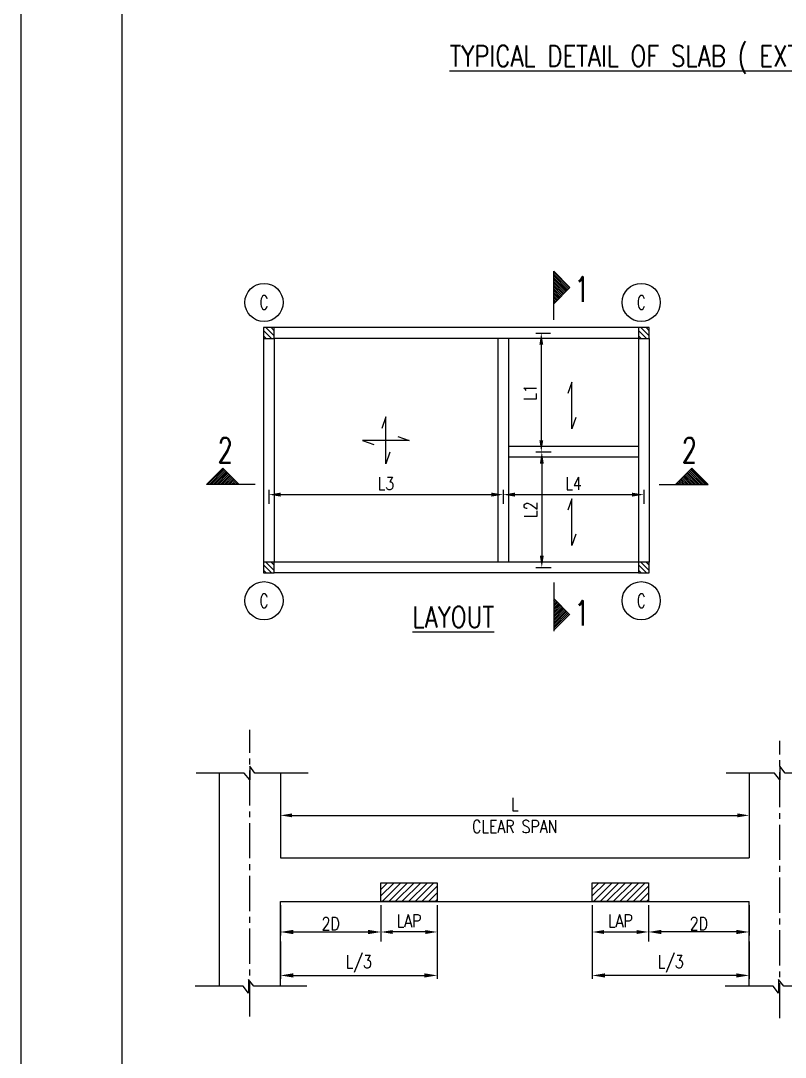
# Model space of a CAD drawing. Extents: x 324505 to 1272425, y -526289 to -156124.
# Drawn here: x 458845 to 475158, y -310249 to -288147 of the extents above; entities that cross this region are included whole.
import ezdxf
from ezdxf.enums import TextEntityAlignment as Align
from ezdxf.lldxf.tags import DXFTag

# ---------------------------------------------------------------- set-up
doc = ezdxf.new("R2010")
doc.units = 0
doc.header["$LTSCALE"] = 500
doc.header["$MEASUREMENT"] = 0
doc.header["$PDMODE"] = 35
doc.header["$PDSIZE"] = -15
doc.linetypes.add('CENTER2', pattern=[1.125, 0.75, -0.125, 0.125, -0.125])
doc.linetypes.add('HIDDEN2', pattern=[0.1875, 0.125, -0.0625])
doc.layers.get('DEFPOINTS').update_dxf_attribs({"color": 4})
for name, color, linetype in [('BEAM', 4, 'Continuous'), ('col & circal', 8, 'CENTER2'), ('CUTOUT2', 9, 'Continuous'), ('DIM', 5, 'Continuous'), ('NO. SECTION', 1, 'Continuous'), ('S-BEAM INNER', 4, 'HIDDEN2'), ('S-COLUMN', 1, 'Continuous'), ('S-COLUMN CIRCLE', 9, 'Continuous'), ('S-COLUMN HATCH', 8, 'Continuous'), ('S-COLUMN NO', 2, 'Continuous'), ('S-CONCRET LINE', 4, 'Continuous'), ('S-DIM-1', 5, 'Continuous'), ('S-SLAB MARK', 3, 'Continuous'), ('S-TITLE', 6, 'Continuous'), ('s_TITILE', 9, 'Continuous')]:
    doc.layers.add(name, color=color, linetype=linetype)
doc.styles.add('ROMANS', font='simplex.shx', dxfattribs={"width": 0.8, "height": 275, "bigfont": 'bigfont.shx'})
tags = doc.linetypes.add('HIDDEN', pattern=[0.375, 0.25, -0.125]).pattern_tags.tags
tags[6:7] = [DXFTag(74, 4), DXFTag(75, 0), DXFTag(340, '0'), DXFTag(46, 1.0), DXFTag(50, 0.0), DXFTag(44, 0.0), DXFTag(45, 0.0)]
tags[4:5] = [DXFTag(74, 4), DXFTag(75, 0), DXFTag(340, '0'), DXFTag(46, 1.0), DXFTag(50, 0.0), DXFTag(44, 0.0), DXFTag(45, 0.0)]
doc.dimstyles.new('Copy of INT2TIMES', dxfattribs={"dimtxt": 300, "dimasz": 275, "dimexe": 75, "dimexo": 75, "dimgap": 40, "dimtad": 1, "dimdec": 0, "dimlfac": 0.5, "dimrnd": 5, "dimzin": 0, "dimdsep": 46, "dimtxsty": 'ROMANS', "dimcen": -1, "dimclrd": 5, "dimclre": 5, "dimclrt": 4, "dimadec": 0, "dimazin": 0, "dimtfac": 1, "dimtdec": 0, "dimtix": 1, "dimtofl": 0, "dimtmove": 2, "dimatfit": 3, "dimfxl": 0, "dimtolj": 1, "dimtzin": 0, "dimarcsym": 0})
doc.dimstyles.new('dim100', dxfattribs={"dimtxt": 250, "dimasz": 250, "dimexe": 200, "dimexo": 200, "dimgap": 100, "dimtad": 1, "dimdec": 0, "dimzin": 0, "dimdsep": 46, "dimtxsty": 'ROMANS', "dimcen": 0, "dimclrd": 5, "dimclre": 5, "dimclrt": 4, "dimadec": 0, "dimazin": 0, "dimtfac": 1, "dimtdec": 0, "dimtix": 1, "dimtofl": 0, "dimtmove": 2, "dimatfit": 3, "dimfxl": 0, "dimtolj": 1, "dimtzin": 0, "dimlwd": -1, "dimlwe": -1, "dimarcsym": 0})

# ---------------------------------------------------------------- blocks, each defined once
blk = doc.blocks.new('*D101')
at = {"layer": 'DEFPOINTS', "color": 0}
for p in [(472240, -306928), (474386, -306928), (472240, -307578)]:
    blk.add_point(p, dxfattribs=at)
at = {"layer": 'DIM', "color": 5, "lineweight": -2, "ltscale": 2}
for p, q in [((472240, -307003), (472240, -307653)), ((474386, -307003), (474386, -307653)), ((474111, -307578), (472515, -307578))]:
    blk.add_line(p, q, dxfattribs=at)
at = {"layer": 'DIM', "color": 5}
for points in [[(472515, -307532), (472515, -307624), (472240, -307578)], [(474111, -307624), (474111, -307532), (474386, -307578)]]:
    blk.add_solid(points, dxfattribs=at)
at = {"layer": 'DIM', "color": 4, "insert": (473313, -307401), "char_height": 275, "attachment_point": 5, "style": 'ROMANS'}
blk.add_mtext('\\A1;{2D}', dxfattribs=at)
blk = doc.blocks.new('*D102')
at = {"layer": 'DEFPOINTS', "color": 0}
for p in [(471040, -306928), (472240, -306928), (472240, -307578)]:
    blk.add_point(p, dxfattribs=at)
at = {"layer": 'S-DIM-1', "color": 5}
for p, q in [((471040, -307128), (471040, -307778)), ((472240, -307128), (472240, -307778)), ((471290, -307578), (471990, -307578))]:
    blk.add_line(p, q, dxfattribs=at)
for points in [[(471290, -307537), (471290, -307620), (471040, -307578)], [(471990, -307620), (471990, -307537), (472240, -307578)]]:
    blk.add_solid(points, dxfattribs=at)
at = {"layer": 'S-DIM-1', "color": 4, "insert": (471640, -307341), "char_height": 275, "attachment_point": 5, "style": 'ROMANS'}
blk.add_mtext('\\A1;LAP', dxfattribs=at)
blk = doc.blocks.new('*D103')
at = {"layer": 'DEFPOINTS', "color": 0}
for p in [(471040, -306928), (474386, -307703), (471040, -308504)]:
    blk.add_point(p, dxfattribs=at)
at = {"layer": 'DIM', "color": 5, "lineweight": -2, "ltscale": 2}
for p, q in [((471040, -307003), (471040, -308579)), ((474386, -307778), (474386, -308579)), ((474111, -308504), (471315, -308504))]:
    blk.add_line(p, q, dxfattribs=at)
at = {"layer": 'DIM', "color": 5}
for points in [[(471315, -308459), (471315, -308550), (471040, -308504)], [(474111, -308550), (474111, -308459), (474386, -308504)]]:
    blk.add_solid(points, dxfattribs=at)
at = {"layer": 'DIM', "color": 4, "insert": (472713, -308255), "char_height": 275, "attachment_point": 5, "style": 'ROMANS'}
blk.add_mtext('\\A1;L/3', dxfattribs=at)
blk = doc.blocks.new('*D104')
at = {"layer": 'DEFPOINTS', "color": 0}
for p in [(464386, -306928), (466531, -306928), (466531, -307578)]:
    blk.add_point(p, dxfattribs=at)
at = {"layer": 'DIM', "color": 5, "lineweight": -2, "ltscale": 2}
for p, q in [((464386, -307003), (464386, -307653)), ((466531, -307003), (466531, -307653)), ((464661, -307578), (466256, -307578))]:
    blk.add_line(p, q, dxfattribs=at)
at = {"layer": 'DIM', "color": 5}
for points in [[(464661, -307532), (464661, -307624), (464386, -307578)], [(466256, -307624), (466256, -307532), (466531, -307578)]]:
    blk.add_solid(points, dxfattribs=at)
at = {"layer": 'DIM', "color": 4, "insert": (465458, -307401), "char_height": 275, "attachment_point": 5, "style": 'ROMANS'}
blk.add_mtext('\\A1;{2D}', dxfattribs=at)
blk = doc.blocks.new('*D105')
at = {"layer": 'DEFPOINTS', "color": 0}
for p in [(466531, -306928), (467731, -306928), (466531, -307578)]:
    blk.add_point(p, dxfattribs=at)
at = {"layer": 'S-DIM-1', "color": 5}
for p, q in [((466531, -307128), (466531, -307778)), ((467731, -307128), (467731, -307778)), ((467481, -307578), (466781, -307578))]:
    blk.add_line(p, q, dxfattribs=at)
for points in [[(466781, -307537), (466781, -307620), (466531, -307578)], [(467481, -307620), (467481, -307537), (467731, -307578)]]:
    blk.add_solid(points, dxfattribs=at)
at = {"layer": 'S-DIM-1', "color": 4, "insert": (467131, -307341), "char_height": 275, "attachment_point": 5, "style": 'ROMANS'}
blk.add_mtext('\\A1;LAP', dxfattribs=at)
blk = doc.blocks.new('*D106')
at = {"layer": 'DEFPOINTS', "color": 0}
for p in [(467731, -306928), (464386, -307703), (467731, -308504)]:
    blk.add_point(p, dxfattribs=at)
at = {"layer": 'DIM', "color": 5, "lineweight": -2, "ltscale": 2}
for p, q in [((467731, -307003), (467731, -308579)), ((464386, -307778), (464386, -308579)), ((464661, -308504), (467456, -308504))]:
    blk.add_line(p, q, dxfattribs=at)
at = {"layer": 'DIM', "color": 5}
for points in [[(464661, -308459), (464661, -308550), (464386, -308504)], [(467456, -308550), (467456, -308459), (467731, -308504)]]:
    blk.add_solid(points, dxfattribs=at)
at = {"layer": 'DIM', "color": 4, "insert": (466058, -308255), "char_height": 275, "attachment_point": 5, "style": 'ROMANS'}
blk.add_mtext('\\A1;L/3', dxfattribs=at)
blk = doc.blocks.new('*D113')
at = {"layer": 'DEFPOINTS', "color": 0}
for p in [(464386, -305091), (474386, -305091), (474386, -305091)]:
    blk.add_point(p, dxfattribs=at)
at = {"layer": 'S-DIM-1', "color": 5}
for p, q in [((464386, -304891), (464386, -304891)), ((474386, -304891), (474386, -304891)), ((464636, -305091), (474136, -305091))]:
    blk.add_line(p, q, dxfattribs=at)
for points in [[(464636, -305050), (464636, -305133), (464386, -305091)], [(474136, -305133), (474136, -305050), (474386, -305091)]]:
    blk.add_solid(points, dxfattribs=at)
at = {"layer": 'S-DIM-1', "color": 4, "char_height": 275, "attachment_point": 5, "style": 'ROMANS'}
for s, insert in [('\\A1;L', (469386, -304854)), ('CLEAR SPAN', (469386, -305329))]:
    blk.add_mtext(s, dxfattribs=dict(at, insert=insert))
blk = doc.blocks.new('*D1214')
at = {"layer": 'DEFPOINTS', "color": 0}
for p in [(469637, -294806), (469637, -297341), (469952, -297341)]:
    blk.add_point(p, dxfattribs=at)
at = {"layer": 'S-CONCRET LINE', "color": 5}
for p, q in [((469837, -294806), (470152, -294806)), ((469952, -295056), (469952, -297091)), ((469837, -297341), (470152, -297341))]:
    blk.add_line(p, q, dxfattribs=at)
for points in [[(469994, -295056), (469911, -295056), (469952, -294806)], [(469911, -297091), (469994, -297091), (469952, -297341)]]:
    blk.add_solid(points, dxfattribs=at)
at = {"layer": 'S-CONCRET LINE', "color": 4, "insert": (469715, -296073), "char_height": 275, "attachment_point": 5, "rotation": 90, "style": 'ROMANS'}
blk.add_mtext('\\A1;L1', dxfattribs=at)
blk = doc.blocks.new('*D1215')
at = {"layer": 'DEFPOINTS', "color": 0}
for p in [(469637, -297341), (469637, -299806), (469963, -299806)]:
    blk.add_point(p, dxfattribs=at)
at = {"layer": 'S-CONCRET LINE', "color": 5}
for p, q in [((469837, -297341), (470163, -297341)), ((469963, -297591), (469963, -299556)), ((469837, -299806), (470163, -299806))]:
    blk.add_line(p, q, dxfattribs=at)
for points in [[(470005, -297591), (469921, -297591), (469963, -297341)], [(469921, -299556), (470005, -299556), (469963, -299806)]]:
    blk.add_solid(points, dxfattribs=at)
at = {"layer": 'S-CONCRET LINE', "color": 4, "insert": (469725, -298573), "char_height": 275, "attachment_point": 5, "rotation": 90, "style": 'ROMANS'}
blk.add_mtext('\\A1;L2', dxfattribs=at)
blk = doc.blocks.new('*D1216')
at = {"layer": 'DEFPOINTS', "color": 0}
for p in [(464139, -297947), (469139, -297947), (469139, -298252)]:
    blk.add_point(p, dxfattribs=at)
at = {"layer": 'S-CONCRET LINE', "color": 5}
for p, q in [((464139, -298147), (464139, -298452)), ((469139, -298147), (469139, -298452)), ((464389, -298252), (468889, -298252))]:
    blk.add_line(p, q, dxfattribs=at)
for points in [[(464389, -298210), (464389, -298294), (464139, -298252)], [(468889, -298294), (468889, -298210), (469139, -298252)]]:
    blk.add_solid(points, dxfattribs=at)
at = {"layer": 'S-CONCRET LINE', "color": 4, "insert": (466639, -298014), "char_height": 275, "attachment_point": 5, "style": 'ROMANS'}
blk.add_mtext('\\A1;L3', dxfattribs=at)
blk = doc.blocks.new('*D1217')
at = {"layer": 'DEFPOINTS', "color": 0}
for p in [(469139, -297947), (472139, -297947), (472139, -298252)]:
    blk.add_point(p, dxfattribs=at)
at = {"layer": 'S-CONCRET LINE', "color": 5}
for p, q in [((469139, -298147), (469139, -298452)), ((472139, -298147), (472139, -298452)), ((469389, -298252), (471889, -298252))]:
    blk.add_line(p, q, dxfattribs=at)
for points in [[(469389, -298210), (469389, -298294), (469139, -298252)], [(471889, -298294), (471889, -298210), (472139, -298252)]]:
    blk.add_solid(points, dxfattribs=at)
at = {"layer": 'S-CONCRET LINE', "color": 4, "insert": (470639, -298014), "char_height": 275, "attachment_point": 5, "style": 'ROMANS'}
blk.add_mtext('\\A1;L4', dxfattribs=at)
blk = doc.blocks.new('zw$155A')
at = {"layer": 's_TITILE', "color": 7}
blk.add_lwpolyline([(0, 0), (88000, 0), (88000, 58000), (0, 58000)], close=True, dxfattribs=at)
at = {"layer": 's_TITILE', "color": 1}
blk.add_lwpolyline([(1300, 800), (78500, 800), (78500, 57200), (1300, 57200)], close=True, dxfattribs=at)

msp = doc.modelspace()

# ---------------------------------------------------------------- hatches: boundary and pattern name
at = {"layer": 'BEAM'}
h = msp.add_hatch(dxfattribs=at)
h.set_pattern_fill('ANSI31', color=253, scale=800, style=0)
h.set_pattern_definition([(45, (-5185225.4, 1960604.67), (-70.7106781, 70.7106781), [])])
h.paths.add_polyline_path([(466531.136, -306527.203), (466531.136, -306928.314), (467731.136, -306928.314), (467731.136, -306527.203)])
h = msp.add_hatch(dxfattribs=at)
h.set_pattern_fill('ANSI31', color=253, scale=800, style=0)
h.set_pattern_definition([(45, (-5180716.64, 1960604.67), (-70.7106781, 70.7106781), [])])
h.paths.add_polyline_path([(471039.899, -306527.203), (471039.899, -306928.314), (472239.899, -306928.314), (472239.899, -306527.203)])
at = {"layer": 'NO. SECTION', "ltscale": 5}
h = msp.add_hatch(dxfattribs=at)
h.set_pattern_fill('ANSI31', color=256, scale=220.680914, angle=90, style=0)
h.set_pattern_definition([(315, (467864.718, -201586.962), (19.505621, 19.505621), [])])
h.paths.add_polyline_path([(470560.535, -293834.332), (470218.609, -293486.344), (470218.609, -294182.32)])
h = msp.add_hatch(dxfattribs=at)
h.set_pattern_fill('ANSI31', color=256, scale=220.680914, angle=180, style=0)
h.set_pattern_definition([(45, (370909.841, -300386.85), (-19.505621, 19.505621), [])])
h.paths.add_polyline_path([(463157.211, -297691.031), (462809.224, -298032.957), (463505.199, -298032.957)])
h = msp.add_hatch(dxfattribs=at)
h.set_pattern_fill('ANSI31', color=256, scale=220.680914, angle=360, style=0)
h.set_pattern_definition([(135, (565409.365, -300386.85), (19.505621, 19.505621), [])])
h.paths.add_polyline_path([(473161.995, -297691.031), (473509.983, -298032.957), (472814.007, -298032.957)])
h = msp.add_hatch(dxfattribs=at)
h.set_pattern_fill('ANSI31', color=256, scale=220.680914, angle=270, style=0)
h.set_pattern_definition([(45, (467864.718, -393063.073), (19.505621, -19.505621), [])])
h.paths.add_polyline_path([(470560.535, -300815.704), (470218.609, -301163.691), (470218.609, -300467.716)])
at = {"layer": 'S-COLUMN HATCH'}
h = msp.add_hatch(dxfattribs=at)
h.set_pattern_fill('ANSI31', color=256, scale=25, angle=270, style=0)
h.set_pattern_definition([(315, (439490.03, -215100.72), (56.1266, 56.1266), [])])
h.paths.add_polyline_path([(464024.318, -294920.55), (464024.318, -294690.55), (464254.318, -294690.55), (464254.318, -294920.55)])
h = msp.add_hatch(dxfattribs=at)
h.set_pattern_fill('ANSI31', color=256, scale=25, angle=270, style=0)
h.set_pattern_definition([(315, (447490.03, -215100.72), (56.1266, 56.1266), [])])
h.paths.add_polyline_path([(472024.318, -294920.55), (472024.318, -294690.55), (472254.318, -294690.55), (472254.318, -294920.55)])
h = msp.add_hatch(dxfattribs=at)
h.set_pattern_fill('ANSI31', color=256, scale=25, angle=270, style=0)
h.set_pattern_definition([(315, (439490.03, -220100.72), (56.1266, 56.1266), [])])
h.paths.add_polyline_path([(464024.318, -299920.55), (464024.318, -299690.55), (464254.318, -299690.55), (464254.318, -299920.55)])
h = msp.add_hatch(dxfattribs=at)
h.set_pattern_fill('ANSI31', color=256, scale=25, angle=270, style=0)
h.set_pattern_definition([(315, (447490.03, -220100.72), (56.1266, 56.1266), [])])
h.paths.add_polyline_path([(472024.318, -299920.55), (472024.318, -299690.55), (472254.318, -299690.55), (472254.318, -299920.55)])

# ---------------------------------------------------------------- linework, layer by layer
at = {"layer": 'BEAM'}
for points in [[(466531.136, -306527.203), (467731.136, -306527.203), (467731.136, -306928.314), (466531.136, -306928.314)], [(471039.899, -306527.203), (472239.899, -306527.203), (472239.899, -306928.314), (471039.899, -306928.314)]]:
    msp.add_lwpolyline(points, close=True, dxfattribs=at)
at = {"layer": 'col & circal', "linetype": 'CENTER2', "ltscale": 2}
for p, q in [((463731.136, -309381.258), (463731.136, -303270.415)), ((475039.899, -309416.96), (475039.899, -303503.825))]:
    msp.add_line(p, q, dxfattribs=at)
at = {"layer": 'CUTOUT2', "linetype": 'Continuous'}
for points in [[(464978.155, -304188.782), (463843.62, -304188.759), (463731.136, -304043.16), (463731.136, -304333.083), (463615.801, -304188.759), (462591.213, -304188.792)], [(476286.918, -304188.787), (475152.384, -304188.763), (475039.899, -304043.164), (475039.899, -304333.087), (474924.564, -304188.763), (473899.977, -304188.796)], [(464951.402, -308734.878), (463816.867, -308734.854), (463704.383, -308589.255), (463704.383, -308879.178), (463589.048, -308734.854), (462564.46, -308734.887)], [(476260.165, -308734.882), (475125.631, -308734.858), (475013.146, -308589.26), (475013.146, -308879.183), (474897.811, -308734.858), (473873.224, -308734.891)]]:
    msp.add_lwpolyline(points, dxfattribs=at)
at = {"layer": 'NO. SECTION'}
for p, q in [((470218.609, -294526.803), (470218.609, -293486.344)), ((470218.609, -293486.344), (470560.535, -293834.332)), ((470218.609, -294182.32), (470560.535, -293834.332)), ((462809.224, -298032.957), (463157.211, -297691.031)), ((463505.199, -298032.957), (463157.211, -297691.031)), ((472814.007, -298032.957), (473161.995, -297691.031)), ((473509.983, -298032.957), (473161.995, -297691.031)), ((463849.682, -298032.957), (462809.224, -298032.957)), ((472469.524, -298032.957), (473509.983, -298032.957)), ((470218.609, -300123.233), (470218.609, -301163.691)), ((470218.609, -300467.716), (470560.535, -300815.704))]:
    msp.add_line(p, q, dxfattribs=at)
at = {"layer": 'S-BEAM INNER', "linetype": 'Continuous'}
for p, q in [((472024.318, -294690.55), (464254.318, -294690.55)), ((464024.318, -294920.55), (464024.318, -299690.55)), ((472254.318, -294920.55), (472254.318, -299690.55)), ((472024.318, -299920.55), (464254.318, -299920.55))]:
    msp.add_line(p, q, dxfattribs=at)
at = {"layer": 'S-BEAM INNER', "linetype": 'HIDDEN'}
for p, q in [((464254.318, -294920.55), (464254.318, -299690.55)), ((472024.318, -294920.55), (464254.318, -294920.55)), ((469024.318, -294920.55), (469024.318, -299690.55)), ((469254.318, -294920.55), (469254.318, -299690.55)), ((472024.318, -294920.55), (472024.318, -299690.55)), ((472024.318, -297225.958), (469254.318, -297225.958)), ((472024.318, -297455.958), (469254.318, -297455.958)), ((472024.318, -299690.55), (464254.318, -299690.55))]:
    msp.add_line(p, q, dxfattribs=at)
at = {"layer": 'S-COLUMN'}
for points in [[(464254.318, -294920.55), (464254.318, -294690.55), (464024.318, -294690.55), (464024.318, -294920.55)], [(472254.318, -294920.55), (472254.318, -294690.55), (472024.318, -294690.55), (472024.318, -294920.55)], [(464254.318, -299920.55), (464254.318, -299690.55), (464024.318, -299690.55), (464024.318, -299920.55)], [(472254.318, -299920.55), (472254.318, -299690.55), (472024.318, -299690.55), (472024.318, -299920.55)]]:
    msp.add_lwpolyline(points, close=True, dxfattribs=at)
at = {"layer": 'S-COLUMN CIRCLE'}
for centre in [(464036.675, -294154.704), (464036.675, -294154.704), (472084.231, -294154.704), (472084.231, -294154.704), (464036.675, -300515.138), (464036.675, -300515.138), (472084.231, -300515.138), (472084.231, -300515.138)]:
    msp.add_circle(centre, 407.525, dxfattribs=at)
at = {"layer": 'S-CONCRET LINE', "color": 130}
for p, q in [((463076.754, -304188.776), (463076.754, -308734.87)), ((464385.517, -304188.121), (464385.517, -305994.678)), ((474385.517, -304188.121), (474385.517, -305994.678)), ((464385.517, -305994.678), (474385.517, -305994.678)), ((464385.517, -306928.314), (474385.517, -306928.314)), ((464385.517, -308734.87), (464385.517, -306928.314)), ((474385.517, -308734.87), (474385.517, -306928.314))]:
    msp.add_line(p, q, dxfattribs=at)
at = {"layer": 'S-SLAB MARK'}
for points in [[(470687.26, -296606.083), (470601.573, -296851.845), (470601.573, -295851.845), (470515.886, -296097.608)], [(466722.033, -297349.694), (466636.346, -297595.456), (466636.346, -296595.456), (466550.659, -296841.219)], [(466890.583, -297009.769), (467136.346, -297095.456), (466136.346, -297095.456), (466382.109, -297181.144)], [(470687.26, -299094.188), (470601.573, -299339.951), (470601.573, -298339.951), (470515.886, -298585.713)]]:
    msp.add_lwpolyline(points, dxfattribs=at)

# ---------------------------------------------------------------- block references
at = {"xscale": 1.65719696969697, "yscale": 1.65719696969697, "zscale": 1.65719696969697}
msp.add_blockref('zw$155A', (458845.436, -362394.982), dxfattribs=at)

# ---------------------------------------------------------------- texts
at = {"layer": 'NO. SECTION', "style": 'ROMANS', "width": 0.7}
for s, p in [('1', (470819.614, -293873.508)), ('2', (463207.594, -297304.768)), ('2', (473111.612, -297304.768)), ('1', (470819.614, -300776.527))]:
    msp.add_text(s, height=533.333, dxfattribs=at).set_placement(p, align=Align.MIDDLE)
at = {"layer": 'S-COLUMN NO', "style": 'ROMANS', "width": 0.7}
for p in [(464036.675, -294154.704), (472084.231, -294154.704), (464036.675, -300515.138), (472084.231, -300515.138)]:
    msp.add_text('C', height=300, dxfattribs=at).set_placement(p, align=Align.MIDDLE)
at = {"layer": 'S-TITLE', "style": 'ROMANS', "width": 0.8}
for s, p in [('%%UTYPICAL DETAIL OF SLAB ( EXTRA TOP BARS - NO BENT UP )', (475541.627, -288897.69)), ('%%ULAYOUT', (468073.492, -300863.017))]:
    msp.add_text(s, height=450, dxfattribs=at).set_placement(p, align=Align.MIDDLE_CENTER)

# ---------------------------------------------------------------- dimensions: what is measured, and where the dimension line sits
at = {"layer": 'DIM', "ltscale": 2}
for base, p1, p2, text, picture, middle in [((466531.136, -307578.279), (464385.517, -306928.314), (466531.136, -306928.314), '{2D}', '*D104', (465458.326, -307400.779)), ((467731.136, -308504.409), (464385.517, -307702.933), (467731.136, -306928.314), 'L/3', '*D106', (466058.326, -308254.885))]:
    dim = msp.add_linear_dim(base=base, p1=p1, p2=p2, text=text, dimstyle='Copy of INT2TIMES', dxfattribs=at)
    dim.commit()
    dim.dimension.update_dxf_attribs({"geometry": picture, "text_midpoint": middle})
for base, p1, p2, text, picture, middle in [((471039.899, -308504.409), (474385.517, -307702.933), (471039.899, -306928.314), 'L/3', '*D103', (472712.708, -308254.885)), ((472239.899, -307578.279), (474385.517, -306928.314), (472239.899, -306928.314), '{2D}', '*D101', (473312.708, -307400.779))]:
    dim = msp.add_linear_dim(base=base, p1=p1, p2=p2, angle=180, text=text, dimstyle='Copy of INT2TIMES', dxfattribs=at)
    dim.commit()
    dim.dimension.update_dxf_attribs({"geometry": picture, "text_midpoint": middle})
at = {"layer": 'S-CONCRET LINE'}
for base, p1, p2, text, picture, middle in [((469952.494, -297340.958, 0), (469636.624, -294805.55), (469636.624, -297340.958), 'L1', '*D1214', (469714.994, -296073.254, 0)), ((469962.918, -299805.55, 0), (469636.624, -297340.958, 0), (469636.624, -299805.55, 0), 'L2', '*D1215', (469725.418, -298573.254, 0))]:
    dim = msp.add_linear_dim(base=base, p1=p1, p2=p2, angle=90, text=text, dimstyle='dim100', override={"dimtxsty": 'ROMANS', "dimarcsym": 1}, dxfattribs=at)
    dim.commit()
    dim.dimension.update_dxf_attribs({"geometry": picture, "text_midpoint": middle})
for base, p1, p2, text, picture, middle in [((469139.318, -298251.978, 0), (464139.318, -297946.718), (469139.318, -297946.718), 'L3', '*D1216', (466639.318, -298014.478, 0)), ((472139.318, -298251.978, 0), (469139.318, -297946.718, 0), (472139.318, -297946.718, 0), 'L4', '*D1217', (470639.318, -298014.478, 0))]:
    dim = msp.add_linear_dim(base=base, p1=p1, p2=p2, text=text, dimstyle='dim100', override={"dimtxsty": 'ROMANS', "dimarcsym": 1}, dxfattribs=at)
    dim.commit()
    dim.dimension.update_dxf_attribs({"geometry": picture, "text_midpoint": middle})
at = {"layer": 'S-DIM-1'}
for base, p1, p2, text, picture, middle in [((474385.517, -305091.4), (464385.517, -305091.4), (474385.517, -305091.4), 'L\\XCLEAR SPAN', '*D113', (469385.517, -305091.4)), ((472239.899, -307578.279), (471039.899, -306928.314), (472239.899, -306928.314), 'LAP', '*D102', (471639.899, -307340.779))]:
    dim = msp.add_linear_dim(base=base, p1=p1, p2=p2, text=text, dimstyle='dim100', override={"dimarcsym": 1}, dxfattribs=at)
    dim.commit()
    dim.dimension.update_dxf_attribs({"geometry": picture, "text_midpoint": middle})
dim = msp.add_linear_dim(base=(466531.136, -307578.279), p1=(467731.136, -306928.314), p2=(466531.136, -306928.314), angle=180, text='LAP', dimstyle='dim100', override={"dimarcsym": 1}, dxfattribs=at)
dim.commit()
dim.dimension.update_dxf_attribs({"geometry": '*D105', "text_midpoint": (467131.136, -307340.779)})

doc.saveas('drawing.dxf')
